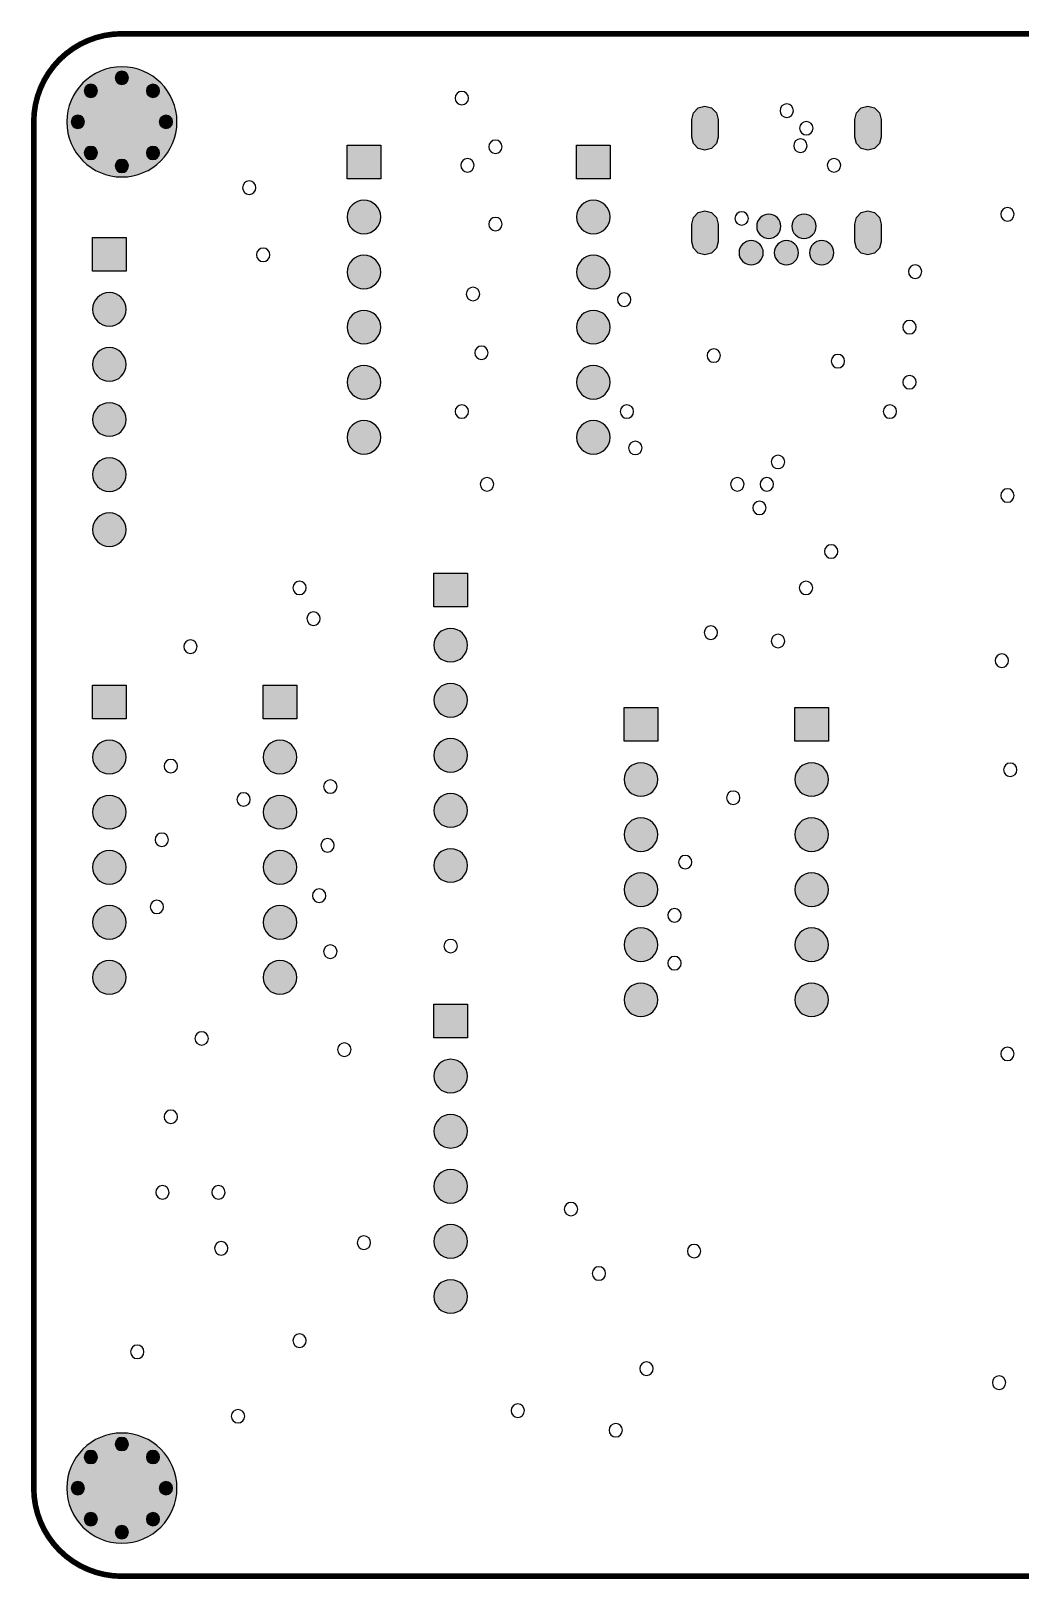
# Model space of a CAD drawing. Header units: millimetres. Extents: x -0.1 to 90.1, y -70.1 to 0.1.
# Drawn here: x -0.1 to 44.8, y -70.1 to 0.1 of the extents above; entities that cross this region are included whole.
import ezdxf

# ---------------------------------------------------------------- set-up
doc = ezdxf.new("R2010")
doc.units = ezdxf.units.MM
doc.header["$MEASUREMENT"] = 0
doc.layers.add('Board-Outline-Layer', color=7, linetype='Continuous', true_color=0xff00ff)
doc.layers.add('Multi-Layer', color=7, linetype='Continuous', true_color=0xc0c0c0)

msp = doc.modelspace()

# ---------------------------------------------------------------- hatches: boundary and pattern name
at = {"layer": 'Multi-Layer'}
for points in [[(1.5, -4, 1), (6.5, -4, 1)], [(1.5, -4, 1), (6.5, -4, 1)], [(1.5, -4, 1), (6.5, -4, 1)], [(3.7, -2, 1), (4.3, -2, 1)], [(3.7, -2, 1), (4.3, -2, 1)], [(3.7, -2, 1), (4.3, -2, 1)], [(2.291, -2.59, 1), (2.891, -2.59, 1)], [(2.291, -2.59, 1), (2.891, -2.59, 1)], [(2.291, -2.59, 1), (2.891, -2.59, 1)], [(5.11, -2.59, 1), (5.71, -2.59, 1)], [(5.11, -2.59, 1), (5.71, -2.59, 1)], [(5.11, -2.59, 1), (5.71, -2.59, 1)], [(29.863, -3.887), (29.943, -3.587), (30.163, -3.367), (30.463, -3.287), (30.763, -3.367), (30.983, -3.587), (31.063, -3.887), (31.063, -4.687), (30.983, -4.987), (30.763, -5.207), (30.463, -5.287), (30.163, -5.207), (29.943, -4.987), (29.863, -4.687)], [(29.863, -3.887), (29.943, -3.587), (30.163, -3.367), (30.463, -3.287), (30.763, -3.367), (30.983, -3.587), (31.063, -3.887), (31.063, -4.687), (30.983, -4.987), (30.763, -5.207), (30.463, -5.287), (30.163, -5.207), (29.943, -4.987), (29.863, -4.687)], [(29.863, -3.887), (29.943, -3.587), (30.163, -3.367), (30.463, -3.287), (30.763, -3.367), (30.983, -3.587), (31.063, -3.887), (31.063, -4.687), (30.983, -4.987), (30.763, -5.207), (30.463, -5.287), (30.163, -5.207), (29.943, -4.987), (29.863, -4.687)], [(37.263, -3.887), (37.343, -3.587), (37.563, -3.367), (37.863, -3.287), (38.163, -3.367), (38.383, -3.587), (38.463, -3.887), (38.463, -4.687), (38.383, -4.987), (38.163, -5.207), (37.863, -5.287), (37.563, -5.207), (37.343, -4.987), (37.263, -4.687)], [(37.263, -3.887), (37.343, -3.587), (37.563, -3.367), (37.863, -3.287), (38.163, -3.367), (38.383, -3.587), (38.463, -3.887), (38.463, -4.687), (38.383, -4.987), (38.163, -5.207), (37.863, -5.287), (37.563, -5.207), (37.343, -4.987), (37.263, -4.687)], [(37.263, -3.887), (37.343, -3.587), (37.563, -3.367), (37.863, -3.287), (38.163, -3.367), (38.383, -3.587), (38.463, -3.887), (38.463, -4.687), (38.383, -4.987), (38.163, -5.207), (37.863, -5.287), (37.563, -5.207), (37.343, -4.987), (37.263, -4.687)], [(1.7, -4, 1), (2.3, -4, 1)], [(1.7, -4, 1), (2.3, -4, 1)], [(1.7, -4, 1), (2.3, -4, 1)], [(5.7, -4, 1), (6.3, -4, 1)], [(5.7, -4, 1), (6.3, -4, 1)], [(5.7, -4, 1), (6.3, -4, 1)], [(2.291, -5.41, 1), (2.891, -5.41, 1)], [(2.291, -5.41, 1), (2.891, -5.41, 1)], [(2.291, -5.41, 1), (2.891, -5.41, 1)], [(5.11, -5.41, 1), (5.71, -5.41, 1)], [(5.11, -5.41, 1), (5.71, -5.41, 1)], [(5.11, -5.41, 1), (5.71, -5.41, 1)], [(14.224, -5.053), (15.748, -5.053), (15.748, -6.577), (14.224, -6.577)], [(14.224, -5.053), (15.748, -5.053), (15.748, -6.577), (14.224, -6.577)], [(14.224, -5.053), (15.748, -5.053), (15.748, -6.577), (14.224, -6.577)], [(24.638, -5.053), (26.162, -5.053), (26.162, -6.577), (24.638, -6.577)], [(24.638, -5.053), (26.162, -5.053), (26.162, -6.577), (24.638, -6.577)], [(24.638, -5.053), (26.162, -5.053), (26.162, -6.577), (24.638, -6.577)], [(3.7, -6, 1), (4.3, -6, 1)], [(3.7, -6, 1), (4.3, -6, 1)], [(3.7, -6, 1), (4.3, -6, 1)], [(14.224, -8.315, 1), (15.748, -8.315, 1)], [(14.224, -8.315, 1), (15.748, -8.315, 1)], [(14.224, -8.315, 1), (15.748, -8.315, 1)], [(24.638, -8.315, 1), (26.162, -8.315, 1)], [(24.638, -8.315, 1), (26.162, -8.315, 1)], [(24.638, -8.315, 1), (26.162, -8.315, 1)], [(29.863, -8.637), (29.943, -8.337), (30.163, -8.117), (30.463, -8.037), (30.763, -8.117), (30.983, -8.337), (31.063, -8.637), (31.063, -9.437), (30.983, -9.737), (30.763, -9.957), (30.463, -10.037), (30.163, -9.957), (29.943, -9.737), (29.863, -9.437)], [(29.863, -8.637), (29.943, -8.337), (30.163, -8.117), (30.463, -8.037), (30.763, -8.117), (30.983, -8.337), (31.063, -8.637), (31.063, -9.437), (30.983, -9.737), (30.763, -9.957), (30.463, -10.037), (30.163, -9.957), (29.943, -9.737), (29.863, -9.437)], [(29.863, -8.637), (29.943, -8.337), (30.163, -8.117), (30.463, -8.037), (30.763, -8.117), (30.983, -8.337), (31.063, -8.637), (31.063, -9.437), (30.983, -9.737), (30.763, -9.957), (30.463, -10.037), (30.163, -9.957), (29.943, -9.737), (29.863, -9.437)], [(32.813, -8.737, 1), (33.913, -8.737, 1)], [(32.813, -8.737, 1), (33.913, -8.737, 1)], [(32.813, -8.737, 1), (33.913, -8.737, 1)], [(34.413, -8.737, 1), (35.513, -8.737, 1)], [(34.413, -8.737, 1), (35.513, -8.737, 1)], [(34.413, -8.737, 1), (35.513, -8.737, 1)], [(37.263, -8.637), (37.343, -8.337), (37.563, -8.117), (37.863, -8.037), (38.163, -8.117), (38.383, -8.337), (38.463, -8.637), (38.463, -9.437), (38.383, -9.737), (38.163, -9.957), (37.863, -10.037), (37.563, -9.957), (37.343, -9.737), (37.263, -9.437)], [(37.263, -8.637), (37.343, -8.337), (37.563, -8.117), (37.863, -8.037), (38.163, -8.117), (38.383, -8.337), (38.463, -8.637), (38.463, -9.437), (38.383, -9.737), (38.163, -9.957), (37.863, -10.037), (37.563, -9.957), (37.343, -9.737), (37.263, -9.437)], [(37.263, -8.637), (37.343, -8.337), (37.563, -8.117), (37.863, -8.037), (38.163, -8.117), (38.383, -8.337), (38.463, -8.637), (38.463, -9.437), (38.383, -9.737), (38.163, -9.957), (37.863, -10.037), (37.563, -9.957), (37.343, -9.737), (37.263, -9.437)], [(2.667, -9.244), (4.191, -9.244), (4.191, -10.768), (2.667, -10.768)], [(2.667, -9.244), (4.191, -9.244), (4.191, -10.768), (2.667, -10.768)], [(2.667, -9.244), (4.191, -9.244), (4.191, -10.768), (2.667, -10.768)], [(32.013, -9.937, 1), (33.113, -9.937, 1)], [(32.013, -9.937, 1), (33.113, -9.937, 1)], [(32.013, -9.937, 1), (33.113, -9.937, 1)], [(33.613, -9.937, 1), (34.713, -9.937, 1)], [(33.613, -9.937, 1), (34.713, -9.937, 1)], [(33.613, -9.937, 1), (34.713, -9.937, 1)], [(35.213, -9.937, 1), (36.313, -9.937, 1)], [(35.213, -9.937, 1), (36.313, -9.937, 1)], [(35.213, -9.937, 1), (36.313, -9.937, 1)], [(14.224, -10.815, 1), (15.748, -10.815, 1)], [(14.224, -10.815, 1), (15.748, -10.815, 1)], [(14.224, -10.815, 1), (15.748, -10.815, 1)], [(24.638, -10.815, 1), (26.162, -10.815, 1)], [(24.638, -10.815, 1), (26.162, -10.815, 1)], [(24.638, -10.815, 1), (26.162, -10.815, 1)], [(2.667, -12.506, 1), (4.191, -12.506, 1)], [(2.667, -12.506, 1), (4.191, -12.506, 1)], [(2.667, -12.506, 1), (4.191, -12.506, 1)], [(14.224, -13.315, 1), (15.748, -13.315, 1)], [(14.224, -13.315, 1), (15.748, -13.315, 1)], [(14.224, -13.315, 1), (15.748, -13.315, 1)], [(24.638, -13.315, 1), (26.162, -13.315, 1)], [(24.638, -13.315, 1), (26.162, -13.315, 1)], [(24.638, -13.315, 1), (26.162, -13.315, 1)], [(2.667, -15.006, 1), (4.191, -15.006, 1)], [(2.667, -15.006, 1), (4.191, -15.006, 1)], [(2.667, -15.006, 1), (4.191, -15.006, 1)], [(14.224, -15.815, 1), (15.748, -15.815, 1)], [(14.224, -15.815, 1), (15.748, -15.815, 1)], [(14.224, -15.815, 1), (15.748, -15.815, 1)], [(24.638, -15.815, 1), (26.162, -15.815, 1)], [(24.638, -15.815, 1), (26.162, -15.815, 1)], [(24.638, -15.815, 1), (26.162, -15.815, 1)], [(2.667, -17.506, 1), (4.191, -17.506, 1)], [(2.667, -17.506, 1), (4.191, -17.506, 1)], [(2.667, -17.506, 1), (4.191, -17.506, 1)], [(14.224, -18.315, 1), (15.748, -18.315, 1)], [(14.224, -18.315, 1), (15.748, -18.315, 1)], [(14.224, -18.315, 1), (15.748, -18.315, 1)], [(24.638, -18.315, 1), (26.162, -18.315, 1)], [(24.638, -18.315, 1), (26.162, -18.315, 1)], [(24.638, -18.315, 1), (26.162, -18.315, 1)], [(2.667, -20.006, 1), (4.191, -20.006, 1)], [(2.667, -20.006, 1), (4.191, -20.006, 1)], [(2.667, -20.006, 1), (4.191, -20.006, 1)], [(2.667, -22.506, 1), (4.191, -22.506, 1)], [(2.667, -22.506, 1), (4.191, -22.506, 1)], [(2.667, -22.506, 1), (4.191, -22.506, 1)], [(18.161, -24.484), (19.685, -24.484), (19.685, -26.008), (18.161, -26.008)], [(18.161, -24.484), (19.685, -24.484), (19.685, -26.008), (18.161, -26.008)], [(18.161, -24.484), (19.685, -24.484), (19.685, -26.008), (18.161, -26.008)], [(18.161, -27.746, 1), (19.685, -27.746, 1)], [(18.161, -27.746, 1), (19.685, -27.746, 1)], [(18.161, -27.746, 1), (19.685, -27.746, 1)], [(18.161, -30.246, 1), (19.685, -30.246, 1)], [(18.161, -30.246, 1), (19.685, -30.246, 1)], [(18.161, -30.246, 1), (19.685, -30.246, 1)], [(2.667, -29.564), (4.191, -29.564), (4.191, -31.088), (2.667, -31.088)], [(2.667, -29.564), (4.191, -29.564), (4.191, -31.088), (2.667, -31.088)], [(2.667, -29.564), (4.191, -29.564), (4.191, -31.088), (2.667, -31.088)], [(10.414, -29.564), (11.938, -29.564), (11.938, -31.088), (10.414, -31.088)], [(10.414, -29.564), (11.938, -29.564), (11.938, -31.088), (10.414, -31.088)], [(10.414, -29.564), (11.938, -29.564), (11.938, -31.088), (10.414, -31.088)], [(26.797, -30.58), (28.321, -30.58), (28.321, -32.104), (26.797, -32.104)], [(26.797, -30.58), (28.321, -30.58), (28.321, -32.104), (26.797, -32.104)], [(26.797, -30.58), (28.321, -30.58), (28.321, -32.104), (26.797, -32.104)], [(34.544, -30.58), (36.068, -30.58), (36.068, -32.104), (34.544, -32.104)], [(34.544, -30.58), (36.068, -30.58), (36.068, -32.104), (34.544, -32.104)], [(34.544, -30.58), (36.068, -30.58), (36.068, -32.104), (34.544, -32.104)], [(2.667, -32.826, 1), (4.191, -32.826, 1)], [(2.667, -32.826, 1), (4.191, -32.826, 1)], [(2.667, -32.826, 1), (4.191, -32.826, 1)], [(10.414, -32.826, 1), (11.938, -32.826, 1)], [(10.414, -32.826, 1), (11.938, -32.826, 1)], [(10.414, -32.826, 1), (11.938, -32.826, 1)], [(18.161, -32.746, 1), (19.685, -32.746, 1)], [(18.161, -32.746, 1), (19.685, -32.746, 1)], [(18.161, -32.746, 1), (19.685, -32.746, 1)], [(26.797, -33.842, 1), (28.321, -33.842, 1)], [(26.797, -33.842, 1), (28.321, -33.842, 1)], [(26.797, -33.842, 1), (28.321, -33.842, 1)], [(34.544, -33.842, 1), (36.068, -33.842, 1)], [(34.544, -33.842, 1), (36.068, -33.842, 1)], [(34.544, -33.842, 1), (36.068, -33.842, 1)], [(2.667, -35.326, 1), (4.191, -35.326, 1)], [(2.667, -35.326, 1), (4.191, -35.326, 1)], [(2.667, -35.326, 1), (4.191, -35.326, 1)], [(10.414, -35.326, 1), (11.938, -35.326, 1)], [(10.414, -35.326, 1), (11.938, -35.326, 1)], [(10.414, -35.326, 1), (11.938, -35.326, 1)], [(18.161, -35.246, 1), (19.685, -35.246, 1)], [(18.161, -35.246, 1), (19.685, -35.246, 1)], [(18.161, -35.246, 1), (19.685, -35.246, 1)], [(26.797, -36.342, 1), (28.321, -36.342, 1)], [(26.797, -36.342, 1), (28.321, -36.342, 1)], [(26.797, -36.342, 1), (28.321, -36.342, 1)], [(34.544, -36.342, 1), (36.068, -36.342, 1)], [(34.544, -36.342, 1), (36.068, -36.342, 1)], [(34.544, -36.342, 1), (36.068, -36.342, 1)], [(2.667, -37.826, 1), (4.191, -37.826, 1)], [(2.667, -37.826, 1), (4.191, -37.826, 1)], [(2.667, -37.826, 1), (4.191, -37.826, 1)], [(10.414, -37.826, 1), (11.938, -37.826, 1)], [(10.414, -37.826, 1), (11.938, -37.826, 1)], [(10.414, -37.826, 1), (11.938, -37.826, 1)], [(18.161, -37.746, 1), (19.685, -37.746, 1)], [(18.161, -37.746, 1), (19.685, -37.746, 1)], [(18.161, -37.746, 1), (19.685, -37.746, 1)], [(26.797, -38.842, 1), (28.321, -38.842, 1)], [(26.797, -38.842, 1), (28.321, -38.842, 1)], [(26.797, -38.842, 1), (28.321, -38.842, 1)], [(34.544, -38.842, 1), (36.068, -38.842, 1)], [(34.544, -38.842, 1), (36.068, -38.842, 1)], [(34.544, -38.842, 1), (36.068, -38.842, 1)], [(2.667, -40.326, 1), (4.191, -40.326, 1)], [(2.667, -40.326, 1), (4.191, -40.326, 1)], [(2.667, -40.326, 1), (4.191, -40.326, 1)], [(10.414, -40.326, 1), (11.938, -40.326, 1)], [(10.414, -40.326, 1), (11.938, -40.326, 1)], [(10.414, -40.326, 1), (11.938, -40.326, 1)], [(26.797, -41.342, 1), (28.321, -41.342, 1)], [(26.797, -41.342, 1), (28.321, -41.342, 1)], [(26.797, -41.342, 1), (28.321, -41.342, 1)], [(34.544, -41.342, 1), (36.068, -41.342, 1)], [(34.544, -41.342, 1), (36.068, -41.342, 1)], [(34.544, -41.342, 1), (36.068, -41.342, 1)], [(2.667, -42.826, 1), (4.191, -42.826, 1)], [(2.667, -42.826, 1), (4.191, -42.826, 1)], [(2.667, -42.826, 1), (4.191, -42.826, 1)], [(10.414, -42.826, 1), (11.938, -42.826, 1)], [(10.414, -42.826, 1), (11.938, -42.826, 1)], [(10.414, -42.826, 1), (11.938, -42.826, 1)], [(26.797, -43.842, 1), (28.321, -43.842, 1)], [(26.797, -43.842, 1), (28.321, -43.842, 1)], [(26.797, -43.842, 1), (28.321, -43.842, 1)], [(34.544, -43.842, 1), (36.068, -43.842, 1)], [(34.544, -43.842, 1), (36.068, -43.842, 1)], [(34.544, -43.842, 1), (36.068, -43.842, 1)], [(18.161, -44.042), (19.685, -44.042), (19.685, -45.566), (18.161, -45.566)], [(18.161, -44.042), (19.685, -44.042), (19.685, -45.566), (18.161, -45.566)], [(18.161, -44.042), (19.685, -44.042), (19.685, -45.566), (18.161, -45.566)], [(18.161, -47.304, 1), (19.685, -47.304, 1)], [(18.161, -47.304, 1), (19.685, -47.304, 1)], [(18.161, -47.304, 1), (19.685, -47.304, 1)], [(18.161, -49.804, 1), (19.685, -49.804, 1)], [(18.161, -49.804, 1), (19.685, -49.804, 1)], [(18.161, -49.804, 1), (19.685, -49.804, 1)], [(18.161, -52.304, 1), (19.685, -52.304, 1)], [(18.161, -52.304, 1), (19.685, -52.304, 1)], [(18.161, -52.304, 1), (19.685, -52.304, 1)], [(18.161, -54.804, 1), (19.685, -54.804, 1)], [(18.161, -54.804, 1), (19.685, -54.804, 1)], [(18.161, -54.804, 1), (19.685, -54.804, 1)], [(18.161, -57.304, 1), (19.685, -57.304, 1)], [(18.161, -57.304, 1), (19.685, -57.304, 1)], [(18.161, -57.304, 1), (19.685, -57.304, 1)], [(1.5, -66, 1), (6.5, -66, 1)], [(1.5, -66, 1), (6.5, -66, 1)], [(1.5, -66, 1), (6.5, -66, 1)], [(3.7, -64, 1), (4.3, -64, 1)], [(3.7, -64, 1), (4.3, -64, 1)], [(3.7, -64, 1), (4.3, -64, 1)], [(2.29, -64.59, 1), (2.89, -64.59, 1)], [(2.29, -64.59, 1), (2.89, -64.59, 1)], [(2.29, -64.59, 1), (2.89, -64.59, 1)], [(5.11, -64.59, 1), (5.71, -64.59, 1)], [(5.11, -64.59, 1), (5.71, -64.59, 1)], [(5.11, -64.59, 1), (5.71, -64.59, 1)], [(1.7, -66, 1), (2.3, -66, 1)], [(1.7, -66, 1), (2.3, -66, 1)], [(1.7, -66, 1), (2.3, -66, 1)], [(5.7, -66, 1), (6.3, -66, 1)], [(5.7, -66, 1), (6.3, -66, 1)], [(5.7, -66, 1), (6.3, -66, 1)], [(2.29, -67.41, 1), (2.89, -67.41, 1)], [(2.29, -67.41, 1), (2.89, -67.41, 1)], [(2.29, -67.41, 1), (2.89, -67.41, 1)], [(5.11, -67.41, 1), (5.71, -67.41, 1)], [(5.11, -67.41, 1), (5.71, -67.41, 1)], [(5.11, -67.41, 1), (5.71, -67.41, 1)], [(3.7, -68, 1), (4.3, -68, 1)], [(3.7, -68, 1), (4.3, -68, 1)], [(3.7, -68, 1), (4.3, -68, 1)]]:
    msp.add_hatch(color=256, dxfattribs=at).paths.add_polyline_path(points)

# ---------------------------------------------------------------- linework, layer by layer
at = {"layer": 'Board-Outline-Layer', "const_width": 0.254}
msp.add_lwpolyline([(0, -66), (0, -4, -0.414), (4, 0), (86, 0, -0.414), (90, -4), (90, -66, -0.414), (86, -70), (4, -70, -0.414)], format="xyb", close=True, dxfattribs=at)
at = {"layer": 'Multi-Layer'}
for points in [[(1.5, -4, 1), (6.5, -4, 1)], [(1.5, -4, 1), (6.5, -4, 1)], [(1.5, -4, 1), (6.5, -4, 1)], [(2.291, -2.59, 1), (2.891, -2.59, 1)], [(2.291, -2.59, 1), (2.891, -2.59, 1)], [(2.291, -2.59, 1), (2.891, -2.59, 1)], [(5.11, -2.59, 1), (5.71, -2.59, 1)], [(5.11, -2.59, 1), (5.71, -2.59, 1)], [(5.11, -2.59, 1), (5.71, -2.59, 1)], [(33.873, -3.492, 1), (34.483, -3.492, 1)], [(5.7, -4, 1), (6.3, -4, 1)], [(5.7, -4, 1), (6.3, -4, 1)], [(5.7, -4, 1), (6.3, -4, 1)], [(34.762, -4.287, 1), (35.372, -4.287, 1)], [(34.493, -5.08, 1), (35.103, -5.08, 1)], [(2.291, -5.41, 1), (2.891, -5.41, 1)], [(2.291, -5.41, 1), (2.891, -5.41, 1)], [(2.291, -5.41, 1), (2.891, -5.41, 1)], [(5.11, -5.41, 1), (5.71, -5.41, 1)], [(5.11, -5.41, 1), (5.71, -5.41, 1)], [(5.11, -5.41, 1), (5.71, -5.41, 1)], [(36.017, -5.969, 1), (36.627, -5.969, 1)], [(14.224, -8.315, 1), (15.748, -8.315, 1)], [(14.224, -8.315, 1), (15.748, -8.315, 1)], [(14.224, -8.315, 1), (15.748, -8.315, 1)], [(24.638, -8.315, 1), (26.162, -8.315, 1)], [(24.638, -8.315, 1), (26.162, -8.315, 1)], [(24.638, -8.315, 1), (26.162, -8.315, 1)], [(43.891, -8.194, 1), (44.501, -8.194, 1)], [(14.224, -10.815, 1), (15.748, -10.815, 1)], [(14.224, -10.815, 1), (15.748, -10.815, 1)], [(14.224, -10.815, 1), (15.748, -10.815, 1)], [(24.638, -10.815, 1), (26.162, -10.815, 1)], [(24.638, -10.815, 1), (26.162, -10.815, 1)], [(24.638, -10.815, 1), (26.162, -10.815, 1)], [(39.7, -10.795, 1), (40.31, -10.795, 1)], [(2.667, -12.506, 1), (4.191, -12.506, 1)], [(2.667, -12.506, 1), (4.191, -12.506, 1)], [(2.667, -12.506, 1), (4.191, -12.506, 1)], [(14.224, -13.315, 1), (15.748, -13.315, 1)], [(14.224, -13.315, 1), (15.748, -13.315, 1)], [(14.224, -13.315, 1), (15.748, -13.315, 1)], [(24.638, -13.315, 1), (26.162, -13.315, 1)], [(24.638, -13.315, 1), (26.162, -13.315, 1)], [(24.638, -13.315, 1), (26.162, -13.315, 1)], [(39.446, -13.315, 1), (40.056, -13.315, 1)], [(2.667, -15.006, 1), (4.191, -15.006, 1)], [(2.667, -15.006, 1), (4.191, -15.006, 1)], [(2.667, -15.006, 1), (4.191, -15.006, 1)], [(36.197, -14.859, 1), (36.807, -14.859, 1)], [(14.224, -15.815, 1), (15.748, -15.815, 1)], [(14.224, -15.815, 1), (15.748, -15.815, 1)], [(14.224, -15.815, 1), (15.748, -15.815, 1)], [(24.638, -15.815, 1), (26.162, -15.815, 1)], [(24.638, -15.815, 1), (26.162, -15.815, 1)], [(24.638, -15.815, 1), (26.162, -15.815, 1)], [(39.446, -15.814, 1), (40.056, -15.814, 1)], [(2.667, -17.506, 1), (4.191, -17.506, 1)], [(2.667, -17.506, 1), (4.191, -17.506, 1)], [(2.667, -17.506, 1), (4.191, -17.506, 1)], [(38.557, -17.145, 1), (39.167, -17.145, 1)], [(14.224, -18.315, 1), (15.748, -18.315, 1)], [(14.224, -18.315, 1), (15.748, -18.315, 1)], [(14.224, -18.315, 1), (15.748, -18.315, 1)], [(24.638, -18.315, 1), (26.162, -18.315, 1)], [(24.638, -18.315, 1), (26.162, -18.315, 1)], [(24.638, -18.315, 1), (26.162, -18.315, 1)], [(33.477, -19.431, 1), (34.087, -19.431, 1)], [(32.969, -20.447, 1), (33.579, -20.447, 1)], [(43.891, -20.955, 1), (44.501, -20.955, 1)], [(32.635, -21.516, 1), (33.245, -21.516, 1)], [(35.89, -23.495, 1), (36.5, -23.495, 1)], [(34.747, -25.146, 1), (35.357, -25.146, 1)], [(18.161, -27.746, 1), (19.685, -27.746, 1)], [(18.161, -27.746, 1), (19.685, -27.746, 1)], [(18.161, -27.746, 1), (19.685, -27.746, 1)], [(33.477, -27.559, 1), (34.087, -27.559, 1)], [(6.807, -27.813, 1), (7.417, -27.813, 1)], [(43.637, -28.448, 1), (44.247, -28.448, 1)], [(18.161, -30.246, 1), (19.685, -30.246, 1)], [(18.161, -30.246, 1), (19.685, -30.246, 1)], [(18.161, -30.246, 1), (19.685, -30.246, 1)], [(2.667, -32.826, 1), (4.191, -32.826, 1)], [(2.667, -32.826, 1), (4.191, -32.826, 1)], [(2.667, -32.826, 1), (4.191, -32.826, 1)], [(10.414, -32.826, 1), (11.938, -32.826, 1)], [(10.414, -32.826, 1), (11.938, -32.826, 1)], [(10.414, -32.826, 1), (11.938, -32.826, 1)], [(18.161, -32.746, 1), (19.685, -32.746, 1)], [(18.161, -32.746, 1), (19.685, -32.746, 1)], [(18.161, -32.746, 1), (19.685, -32.746, 1)], [(5.918, -33.235, 1), (6.528, -33.235, 1)], [(26.797, -33.842, 1), (28.321, -33.842, 1)], [(26.797, -33.842, 1), (28.321, -33.842, 1)], [(26.797, -33.842, 1), (28.321, -33.842, 1)], [(34.544, -33.842, 1), (36.068, -33.842, 1)], [(34.544, -33.842, 1), (36.068, -33.842, 1)], [(34.544, -33.842, 1), (36.068, -33.842, 1)], [(44.018, -33.401, 1), (44.628, -33.401, 1)], [(2.667, -35.326, 1), (4.191, -35.326, 1)], [(2.667, -35.326, 1), (4.191, -35.326, 1)], [(2.667, -35.326, 1), (4.191, -35.326, 1)], [(10.414, -35.326, 1), (11.938, -35.326, 1)], [(10.414, -35.326, 1), (11.938, -35.326, 1)], [(10.414, -35.326, 1), (11.938, -35.326, 1)], [(18.161, -35.246, 1), (19.685, -35.246, 1)], [(18.161, -35.246, 1), (19.685, -35.246, 1)], [(18.161, -35.246, 1), (19.685, -35.246, 1)], [(26.797, -36.342, 1), (28.321, -36.342, 1)], [(26.797, -36.342, 1), (28.321, -36.342, 1)], [(26.797, -36.342, 1), (28.321, -36.342, 1)], [(34.544, -36.342, 1), (36.068, -36.342, 1)], [(34.544, -36.342, 1), (36.068, -36.342, 1)], [(34.544, -36.342, 1), (36.068, -36.342, 1)], [(5.506, -36.576, 1), (6.116, -36.576, 1)], [(2.667, -37.826, 1), (4.191, -37.826, 1)], [(2.667, -37.826, 1), (4.191, -37.826, 1)], [(2.667, -37.826, 1), (4.191, -37.826, 1)], [(10.414, -37.826, 1), (11.938, -37.826, 1)], [(10.414, -37.826, 1), (11.938, -37.826, 1)], [(10.414, -37.826, 1), (11.938, -37.826, 1)], [(18.161, -37.746, 1), (19.685, -37.746, 1)], [(18.161, -37.746, 1), (19.685, -37.746, 1)], [(18.161, -37.746, 1), (19.685, -37.746, 1)], [(26.797, -38.842, 1), (28.321, -38.842, 1)], [(26.797, -38.842, 1), (28.321, -38.842, 1)], [(26.797, -38.842, 1), (28.321, -38.842, 1)], [(34.544, -38.842, 1), (36.068, -38.842, 1)], [(34.544, -38.842, 1), (36.068, -38.842, 1)], [(34.544, -38.842, 1), (36.068, -38.842, 1)], [(5.283, -39.624, 1), (5.893, -39.624, 1)], [(10.414, -40.326, 1), (11.938, -40.326, 1)], [(10.414, -40.326, 1), (11.938, -40.326, 1)], [(10.414, -40.326, 1), (11.938, -40.326, 1)], [(26.797, -41.342, 1), (28.321, -41.342, 1)], [(26.797, -41.342, 1), (28.321, -41.342, 1)], [(26.797, -41.342, 1), (28.321, -41.342, 1)], [(34.544, -41.342, 1), (36.068, -41.342, 1)], [(34.544, -41.342, 1), (36.068, -41.342, 1)], [(34.544, -41.342, 1), (36.068, -41.342, 1)], [(10.414, -42.826, 1), (11.938, -42.826, 1)], [(10.414, -42.826, 1), (11.938, -42.826, 1)], [(10.414, -42.826, 1), (11.938, -42.826, 1)], [(26.797, -43.842, 1), (28.321, -43.842, 1)], [(26.797, -43.842, 1), (28.321, -43.842, 1)], [(26.797, -43.842, 1), (28.321, -43.842, 1)], [(34.544, -43.842, 1), (36.068, -43.842, 1)], [(34.544, -43.842, 1), (36.068, -43.842, 1)], [(34.544, -43.842, 1), (36.068, -43.842, 1)], [(7.315, -45.593, 1), (7.925, -45.593, 1)], [(43.891, -46.294, 1), (44.501, -46.294, 1)], [(18.161, -47.304, 1), (19.685, -47.304, 1)], [(18.161, -47.304, 1), (19.685, -47.304, 1)], [(18.161, -47.304, 1), (19.685, -47.304, 1)], [(5.918, -49.149, 1), (6.528, -49.149, 1)], [(18.161, -49.804, 1), (19.685, -49.804, 1)], [(18.161, -49.804, 1), (19.685, -49.804, 1)], [(18.161, -49.804, 1), (19.685, -49.804, 1)], [(18.161, -52.304, 1), (19.685, -52.304, 1)], [(18.161, -52.304, 1), (19.685, -52.304, 1)], [(18.161, -52.304, 1), (19.685, -52.304, 1)], [(5.537, -52.578, 1), (6.147, -52.578, 1)], [(18.161, -54.804, 1), (19.685, -54.804, 1)], [(18.161, -54.804, 1), (19.685, -54.804, 1)], [(18.161, -54.804, 1), (19.685, -54.804, 1)], [(18.161, -57.304, 1), (19.685, -57.304, 1)], [(18.161, -57.304, 1), (19.685, -57.304, 1)], [(18.161, -57.304, 1), (19.685, -57.304, 1)], [(4.394, -59.817, 1), (5.004, -59.817, 1)], [(43.51, -61.214, 1), (44.12, -61.214, 1)], [(1.5, -66, 1), (6.5, -66, 1)], [(1.5, -66, 1), (6.5, -66, 1)], [(1.5, -66, 1), (6.5, -66, 1)], [(3.7, -64, 1), (4.3, -64, 1)], [(3.7, -64, 1), (4.3, -64, 1)], [(3.7, -64, 1), (4.3, -64, 1)], [(2.29, -64.59, 1), (2.89, -64.59, 1)], [(2.29, -64.59, 1), (2.89, -64.59, 1)], [(2.29, -64.59, 1), (2.89, -64.59, 1)], [(5.11, -64.59, 1), (5.71, -64.59, 1)], [(5.11, -64.59, 1), (5.71, -64.59, 1)], [(5.11, -64.59, 1), (5.71, -64.59, 1)], [(5.7, -66, 1), (6.3, -66, 1)], [(5.7, -66, 1), (6.3, -66, 1)], [(5.7, -66, 1), (6.3, -66, 1)], [(2.29, -67.41, 1), (2.89, -67.41, 1)], [(2.29, -67.41, 1), (2.89, -67.41, 1)], [(2.29, -67.41, 1), (2.89, -67.41, 1)], [(5.11, -67.41, 1), (5.71, -67.41, 1)], [(5.11, -67.41, 1), (5.71, -67.41, 1)], [(5.11, -67.41, 1), (5.71, -67.41, 1)], [(3.7, -68, 1), (4.3, -68, 1)], [(3.7, -68, 1), (4.3, -68, 1)], [(3.7, -68, 1), (4.3, -68, 1)]]:
    msp.add_lwpolyline(points, format="xyb", close=True, dxfattribs=at)
for points in [[(3.7, -2, 1), (4.3, -2), (4.3, -2, 1), (3.7, -2)], [(3.7, -2, 1), (4.3, -2), (4.3, -2, 1), (3.7, -2)], [(3.7, -2, 1), (4.3, -2), (4.3, -2, 1), (3.7, -2)], [(19.126, -2.921, 1), (19.736, -2.921), (19.736, -2.921, 1), (19.126, -2.921)], [(1.7, -4, 1), (2.3, -4), (2.3, -4, 1), (1.7, -4)], [(1.7, -4, 1), (2.3, -4), (2.3, -4, 1), (1.7, -4)], [(1.7, -4, 1), (2.3, -4), (2.3, -4, 1), (1.7, -4)], [(20.65, -5.13, 1), (21.26, -5.13), (21.26, -5.13, 1), (20.65, -5.13)], [(3.7, -6, 1), (4.3, -6), (4.3, -6, 1), (3.7, -6)], [(3.7, -6, 1), (4.3, -6), (4.3, -6, 1), (3.7, -6)], [(3.7, -6, 1), (4.3, -6), (4.3, -6, 1), (3.7, -6)], [(19.38, -5.969, 1), (19.99, -5.969), (19.99, -5.969, 1), (19.38, -5.969)], [(9.474, -6.985, 1), (10.084, -6.985), (10.084, -6.985, 1), (9.474, -6.985)], [(20.65, -8.636, 1), (21.26, -8.636), (21.26, -8.636, 1), (20.65, -8.636)], [(31.826, -8.382, 1), (32.436, -8.382), (32.436, -8.382, 1), (31.826, -8.382)], [(32.813, -8.737, 1), (33.913, -8.737), (33.913, -8.737, 1), (32.813, -8.737)], [(32.813, -8.737, 1), (33.913, -8.737), (33.913, -8.737, 1), (32.813, -8.737)], [(32.813, -8.737, 1), (33.913, -8.737), (33.913, -8.737, 1), (32.813, -8.737)], [(34.413, -8.737, 1), (35.513, -8.737), (35.513, -8.737, 1), (34.413, -8.737)], [(34.413, -8.737, 1), (35.513, -8.737), (35.513, -8.737, 1), (34.413, -8.737)], [(34.413, -8.737, 1), (35.513, -8.737), (35.513, -8.737, 1), (34.413, -8.737)], [(10.109, -10.033, 1), (10.719, -10.033), (10.719, -10.033, 1), (10.109, -10.033)], [(32.013, -9.937, 1), (33.113, -9.937), (33.113, -9.937, 1), (32.013, -9.937)], [(32.013, -9.937, 1), (33.113, -9.937), (33.113, -9.937, 1), (32.013, -9.937)], [(32.013, -9.937, 1), (33.113, -9.937), (33.113, -9.937, 1), (32.013, -9.937)], [(33.613, -9.937, 1), (34.713, -9.937), (34.713, -9.937, 1), (33.613, -9.937)], [(33.613, -9.937, 1), (34.713, -9.937), (34.713, -9.937, 1), (33.613, -9.937)], [(33.613, -9.937, 1), (34.713, -9.937), (34.713, -9.937, 1), (33.613, -9.937)], [(35.213, -9.937, 1), (36.313, -9.937), (36.313, -9.937, 1), (35.213, -9.937)], [(35.213, -9.937, 1), (36.313, -9.937), (36.313, -9.937, 1), (35.213, -9.937)], [(35.213, -9.937, 1), (36.313, -9.937), (36.313, -9.937, 1), (35.213, -9.937)], [(19.634, -11.811, 1), (20.244, -11.811), (20.244, -11.811, 1), (19.634, -11.811)], [(26.494, -12.065, 1), (27.104, -12.065), (27.104, -12.065, 1), (26.494, -12.065)], [(20.015, -14.478, 1), (20.625, -14.478), (20.625, -14.478, 1), (20.015, -14.478)], [(30.561, -14.605, 1), (31.171, -14.605), (31.171, -14.605, 1), (30.561, -14.605)], [(19.126, -17.145, 1), (19.736, -17.145), (19.736, -17.145, 1), (19.126, -17.145)], [(26.619, -17.145, 1), (27.229, -17.145), (27.229, -17.145, 1), (26.619, -17.145)], [(27, -18.796, 1), (27.61, -18.796), (27.61, -18.796, 1), (27, -18.796)], [(2.667, -20.006, 1), (4.191, -20.006), (4.191, -20.006, 1), (2.667, -20.006)], [(2.667, -20.006, 1), (4.191, -20.006), (4.191, -20.006, 1), (2.667, -20.006)], [(2.667, -20.006, 1), (4.191, -20.006), (4.191, -20.006, 1), (2.667, -20.006)], [(20.269, -20.447, 1), (20.879, -20.447), (20.879, -20.447, 1), (20.269, -20.447)], [(31.631, -20.447, 1), (32.241, -20.447), (32.241, -20.447, 1), (31.631, -20.447)], [(2.667, -22.506, 1), (4.191, -22.506), (4.191, -22.506, 1), (2.667, -22.506)], [(2.667, -22.506, 1), (4.191, -22.506), (4.191, -22.506, 1), (2.667, -22.506)], [(2.667, -22.506, 1), (4.191, -22.506), (4.191, -22.506, 1), (2.667, -22.506)], [(11.76, -25.146, 1), (12.37, -25.146), (12.37, -25.146, 1), (11.76, -25.146)], [(12.395, -26.543, 1), (13.005, -26.543), (13.005, -26.543, 1), (12.395, -26.543)], [(30.429, -27.178, 1), (31.039, -27.178), (31.039, -27.178, 1), (30.429, -27.178)], [(13.157, -34.163, 1), (13.767, -34.163), (13.767, -34.163, 1), (13.157, -34.163)], [(31.445, -34.671, 1), (32.055, -34.671), (32.055, -34.671, 1), (31.445, -34.671)], [(9.22, -34.748, 1), (9.83, -34.748), (9.83, -34.748, 1), (9.22, -34.748)], [(13.03, -36.83, 1), (13.64, -36.83), (13.64, -36.83, 1), (13.03, -36.83)], [(29.266, -37.592, 1), (29.876, -37.592), (29.876, -37.592, 1), (29.266, -37.592)], [(12.649, -39.116, 1), (13.259, -39.116), (13.259, -39.116, 1), (12.649, -39.116)], [(2.667, -40.326, 1), (4.191, -40.326), (4.191, -40.326, 1), (2.667, -40.326)], [(2.667, -40.326, 1), (4.191, -40.326), (4.191, -40.326, 1), (2.667, -40.326)], [(2.667, -40.326, 1), (4.191, -40.326), (4.191, -40.326, 1), (2.667, -40.326)], [(28.778, -40.005, 1), (29.388, -40.005), (29.388, -40.005, 1), (28.778, -40.005)], [(13.157, -41.656, 1), (13.767, -41.656), (13.767, -41.656, 1), (13.157, -41.656)], [(18.618, -41.402, 1), (19.228, -41.402), (19.228, -41.402, 1), (18.618, -41.402)], [(2.667, -42.826, 1), (4.191, -42.826), (4.191, -42.826, 1), (2.667, -42.826)], [(2.667, -42.826, 1), (4.191, -42.826), (4.191, -42.826, 1), (2.667, -42.826)], [(2.667, -42.826, 1), (4.191, -42.826), (4.191, -42.826, 1), (2.667, -42.826)], [(28.778, -42.177, 1), (29.388, -42.177), (29.388, -42.177, 1), (28.778, -42.177)], [(13.792, -46.101, 1), (14.402, -46.101), (14.402, -46.101, 1), (13.792, -46.101)], [(8.077, -52.578, 1), (8.687, -52.578), (8.687, -52.578, 1), (8.077, -52.578)], [(24.079, -53.34, 1), (24.689, -53.34), (24.689, -53.34, 1), (24.079, -53.34)], [(14.681, -54.864, 1), (15.291, -54.864), (15.291, -54.864, 1), (14.681, -54.864)], [(8.204, -55.118, 1), (8.814, -55.118), (8.814, -55.118, 1), (8.204, -55.118)], [(29.667, -55.245, 1), (30.277, -55.245), (30.277, -55.245, 1), (29.667, -55.245)], [(25.349, -56.261, 1), (25.959, -56.261), (25.959, -56.261, 1), (25.349, -56.261)], [(11.76, -59.309, 1), (12.37, -59.309), (12.37, -59.309, 1), (11.76, -59.309)], [(27.508, -60.579, 1), (28.118, -60.579), (28.118, -60.579, 1), (27.508, -60.579)], [(8.966, -62.738, 1), (9.576, -62.738), (9.576, -62.738, 1), (8.966, -62.738)], [(21.666, -62.484, 1), (22.276, -62.484), (22.276, -62.484, 1), (21.666, -62.484)], [(26.111, -63.373, 1), (26.721, -63.373), (26.721, -63.373, 1), (26.111, -63.373)], [(1.7, -66, 1), (2.3, -66), (2.3, -66, 1), (1.7, -66)], [(1.7, -66, 1), (2.3, -66), (2.3, -66, 1), (1.7, -66)], [(1.7, -66, 1), (2.3, -66), (2.3, -66, 1), (1.7, -66)]]:
    msp.add_lwpolyline(points, format="xyb", dxfattribs=at)
for points in [[(29.863, -3.887), (29.943, -3.587), (30.163, -3.367), (30.463, -3.287), (30.763, -3.367), (30.983, -3.587), (31.063, -3.887), (31.063, -4.687), (30.983, -4.987), (30.763, -5.207), (30.463, -5.287), (30.163, -5.207), (29.943, -4.987), (29.863, -4.687)], [(29.863, -3.887), (29.943, -3.587), (30.163, -3.367), (30.463, -3.287), (30.763, -3.367), (30.983, -3.587), (31.063, -3.887), (31.063, -4.687), (30.983, -4.987), (30.763, -5.207), (30.463, -5.287), (30.163, -5.207), (29.943, -4.987), (29.863, -4.687)], [(29.863, -3.887), (29.943, -3.587), (30.163, -3.367), (30.463, -3.287), (30.763, -3.367), (30.983, -3.587), (31.063, -3.887), (31.063, -4.687), (30.983, -4.987), (30.763, -5.207), (30.463, -5.287), (30.163, -5.207), (29.943, -4.987), (29.863, -4.687)], [(37.263, -3.887), (37.343, -3.587), (37.563, -3.367), (37.863, -3.287), (38.163, -3.367), (38.383, -3.587), (38.463, -3.887), (38.463, -4.687), (38.383, -4.987), (38.163, -5.207), (37.863, -5.287), (37.563, -5.207), (37.343, -4.987), (37.263, -4.687)], [(37.263, -3.887), (37.343, -3.587), (37.563, -3.367), (37.863, -3.287), (38.163, -3.367), (38.383, -3.587), (38.463, -3.887), (38.463, -4.687), (38.383, -4.987), (38.163, -5.207), (37.863, -5.287), (37.563, -5.207), (37.343, -4.987), (37.263, -4.687)], [(37.263, -3.887), (37.343, -3.587), (37.563, -3.367), (37.863, -3.287), (38.163, -3.367), (38.383, -3.587), (38.463, -3.887), (38.463, -4.687), (38.383, -4.987), (38.163, -5.207), (37.863, -5.287), (37.563, -5.207), (37.343, -4.987), (37.263, -4.687)], [(14.224, -5.053), (15.748, -5.053), (15.748, -6.577), (14.224, -6.577)], [(14.224, -5.053), (15.748, -5.053), (15.748, -6.577), (14.224, -6.577)], [(14.224, -5.053), (15.748, -5.053), (15.748, -6.577), (14.224, -6.577)], [(24.638, -5.053), (26.162, -5.053), (26.162, -6.577), (24.638, -6.577)], [(24.638, -5.053), (26.162, -5.053), (26.162, -6.577), (24.638, -6.577)], [(24.638, -5.053), (26.162, -5.053), (26.162, -6.577), (24.638, -6.577)], [(29.863, -8.637), (29.943, -8.337), (30.163, -8.117), (30.463, -8.037), (30.763, -8.117), (30.983, -8.337), (31.063, -8.637), (31.063, -9.437), (30.983, -9.737), (30.763, -9.957), (30.463, -10.037), (30.163, -9.957), (29.943, -9.737), (29.863, -9.437)], [(29.863, -8.637), (29.943, -8.337), (30.163, -8.117), (30.463, -8.037), (30.763, -8.117), (30.983, -8.337), (31.063, -8.637), (31.063, -9.437), (30.983, -9.737), (30.763, -9.957), (30.463, -10.037), (30.163, -9.957), (29.943, -9.737), (29.863, -9.437)], [(29.863, -8.637), (29.943, -8.337), (30.163, -8.117), (30.463, -8.037), (30.763, -8.117), (30.983, -8.337), (31.063, -8.637), (31.063, -9.437), (30.983, -9.737), (30.763, -9.957), (30.463, -10.037), (30.163, -9.957), (29.943, -9.737), (29.863, -9.437)], [(37.263, -8.637), (37.343, -8.337), (37.563, -8.117), (37.863, -8.037), (38.163, -8.117), (38.383, -8.337), (38.463, -8.637), (38.463, -9.437), (38.383, -9.737), (38.163, -9.957), (37.863, -10.037), (37.563, -9.957), (37.343, -9.737), (37.263, -9.437)], [(37.263, -8.637), (37.343, -8.337), (37.563, -8.117), (37.863, -8.037), (38.163, -8.117), (38.383, -8.337), (38.463, -8.637), (38.463, -9.437), (38.383, -9.737), (38.163, -9.957), (37.863, -10.037), (37.563, -9.957), (37.343, -9.737), (37.263, -9.437)], [(37.263, -8.637), (37.343, -8.337), (37.563, -8.117), (37.863, -8.037), (38.163, -8.117), (38.383, -8.337), (38.463, -8.637), (38.463, -9.437), (38.383, -9.737), (38.163, -9.957), (37.863, -10.037), (37.563, -9.957), (37.343, -9.737), (37.263, -9.437)], [(2.667, -9.244), (4.191, -9.244), (4.191, -10.768), (2.667, -10.768)], [(2.667, -9.244), (4.191, -9.244), (4.191, -10.768), (2.667, -10.768)], [(2.667, -9.244), (4.191, -9.244), (4.191, -10.768), (2.667, -10.768)], [(18.161, -24.484), (19.685, -24.484), (19.685, -26.008), (18.161, -26.008)], [(18.161, -24.484), (19.685, -24.484), (19.685, -26.008), (18.161, -26.008)], [(18.161, -24.484), (19.685, -24.484), (19.685, -26.008), (18.161, -26.008)], [(2.667, -29.564), (4.191, -29.564), (4.191, -31.088), (2.667, -31.088)], [(2.667, -29.564), (4.191, -29.564), (4.191, -31.088), (2.667, -31.088)], [(2.667, -29.564), (4.191, -29.564), (4.191, -31.088), (2.667, -31.088)], [(10.414, -29.564), (11.938, -29.564), (11.938, -31.088), (10.414, -31.088)], [(10.414, -29.564), (11.938, -29.564), (11.938, -31.088), (10.414, -31.088)], [(10.414, -29.564), (11.938, -29.564), (11.938, -31.088), (10.414, -31.088)], [(26.797, -30.58), (28.321, -30.58), (28.321, -32.104), (26.797, -32.104)], [(26.797, -30.58), (28.321, -30.58), (28.321, -32.104), (26.797, -32.104)], [(26.797, -30.58), (28.321, -30.58), (28.321, -32.104), (26.797, -32.104)], [(34.544, -30.58), (36.068, -30.58), (36.068, -32.104), (34.544, -32.104)], [(34.544, -30.58), (36.068, -30.58), (36.068, -32.104), (34.544, -32.104)], [(34.544, -30.58), (36.068, -30.58), (36.068, -32.104), (34.544, -32.104)], [(18.161, -44.042), (19.685, -44.042), (19.685, -45.566), (18.161, -45.566)], [(18.161, -44.042), (19.685, -44.042), (19.685, -45.566), (18.161, -45.566)], [(18.161, -44.042), (19.685, -44.042), (19.685, -45.566), (18.161, -45.566)]]:
    msp.add_lwpolyline(points, close=True, dxfattribs=at)

doc.saveas('drawing.dxf')
